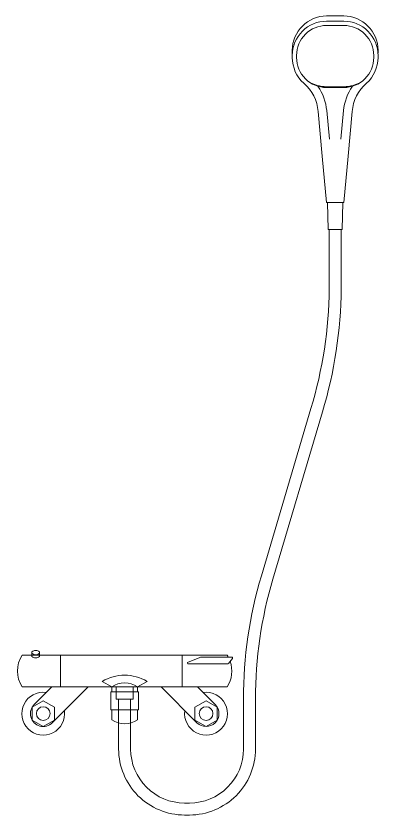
# Model space of a CAD drawing. Header units: millimetres. Extents: x 0 to 1313252738, y -131 to 560100888.
# Drawn here: x 1312627976 to 1312628398, y 560067548 to 560068481 of the extents above; entities that cross this region are included whole.
import ezdxf

# ---------------------------------------------------------------- set-up
doc = ezdxf.new("R2010")
doc.units = ezdxf.units.MM
doc.layers.get('0').update_dxf_attribs({"lineweight": 0})
doc.layers.add('003間仕切り', color=7, linetype='Continuous', lineweight=13)

# ---------------------------------------------------------------- blocks, each defined once
blk = doc.blocks.new('シャワー（CAD素材.com）6')
for p, q in [((228.47, 496.71), (242.47, 496.71)), ((-63.54, -37), (-43.54, -37)), ((-25.1, -37), (-36.21, -30.61)), ((-25.1, -37), (4.9, -37)), ((4.9, -37), (16, -30.61))]:
    blk.add_line(p, q)
at = {"color": 0, "linetype": 'ByBlock', "lineweight": -2}
for points in [[(185.51, 701.78, -0.011142), (185.47, 703.56), (185.47, 706.06, -0.414214), (225.47, 746.06), (245.47, 746.06, -0.414214), (285.47, 706.06), (285.47, 703.56, -0.011142), (285.43, 701.78, -0.011142)], [(266.62, 669.61, -0.140179), (245.47, 663.56), (225.47, 663.56, -0.140179), (204.32, 669.61)], [(228.69, 602.27), (225.63, 635.55, 0.128046), (215.36, 663.99)], [(255.58, 663.99, 0.128046), (245.31, 635.55), (242.25, 602.27)], [(242.47, 496.71), (242.47, 427.87, -0.072023), (220.58, 283.92), (162.77, 88.72, 0.072098), (142.48, -51.26), (142.48, -109.56, -0.414214), (65.48, -186.56), (59.9, -186.56, -0.414214), (-17.1, -109.56), (-17.1, -51.51)], [(228.47, 496.71), (228.47, 427.92, -0.072022), (207.17, 287.94), (149.35, 92.7, 0.072098), (128.48, -51.26), (128.48, -109.56, -0.414214), (65.48, -172.56), (59.9, -172.56, -0.414214), (-3.1, -109.56), (-3.1, -51.51)], [(113, -7.17, -0.226681), (109.58, -37), (4.9, -37, 0.317447), (-25.1, -37), (-129.78, -37, -0.287632), (-129.78, 0), (-118.2, 0)], [(110.83, -2.16, 0.017931), (109.58, 0), (-109.58, 0)], [(-95.07, -37), (-115.71, -57.64, 1), (-94.49, -78.85), (-52.64, -37)], [(74.87, -37), (95.51, -57.64, -1), (74.29, -78.85), (32.44, -37)], [(4.9, -63.81), (4.9, -75.48, -0.299693), (-25.1, -75.48), (-25.1, -63.81)]]:
    blk.add_lwpolyline(points, format="xyb", dxfattribs=at)
for points in [[(255.27, 634.64), (250.47, 582.5), (245.47, 528.25), (225.47, 528.25), (220.47, 582.5), (215.67, 634.64, 0.191117), (198.98, 667.52, -0.215017), (185.47, 697.5), (185.47, 700, -0.414214), (225.47, 740), (245.47, 740, -0.414214), (285.47, 700), (285.47, 697.5, -0.215017), (271.95, 667.52, 0.191117)], [(190.47, 700, -0.414214), (225.47, 735), (245.47, 735, -0.414214), (280.47, 700), (280.47, 697.5, -0.414214), (245.47, 662.5), (225.47, 662.5, -0.414214), (190.47, 697.5)], [(-109.58, -1.44), (-109.58, 3.72, 0.421107), (-118.2, 3.72), (-118.2, -1.44, 0.421107)], [(111.02, -9.8), (115.57, -3.76, 0.618767), (114.77, -2.16), (78.65, -2.16, 0.099529), (78.27, -2.24), (63.86, -8.28, 0.818961), (64.25, -10.2), (110.22, -10.2, 0.235508)]]:
    blk.add_lwpolyline(points, format="xyb", close=True, dxfattribs=at)
for points in [[(244.47, 528.25), (243.47, 496.71), (227.47, 496.71), (226.47, 528.25)], [(-85.1, -37), (-85.1, 0)], [(56.89, 0), (56.89, -37)], [(-25.1, -42.68), (-25.1, -37)], [(-20.1, -37), (-20.1, -51.51), (-0.1, -51.51), (-0.1, -37)], [(4.9, -37), (4.9, -42.68)]]:
    blk.add_lwpolyline(points, dxfattribs=at)
for points in [[(-26.1, -42.68), (5.9, -42.68), (5.9, -63.81), (-26.1, -63.81)], [(-105.1, -53.24), (-118.09, -60.74), (-118.09, -75.74), (-105.1, -83.24), (-92.11, -75.74), (-92.11, -60.74)], [(84.9, -53.24), (97.89, -60.74), (97.89, -75.74), (84.9, -83.24), (71.91, -75.74), (71.91, -60.74)]]:
    blk.add_lwpolyline(points, close=True, dxfattribs=at)
for centre in [(-105.1, -68.24), (84.9, -68.24)]:
    blk.add_circle(centre, 8, dxfattribs=at)
for centre, radius, start, end in [((-113.89, 6.38), 6.03, 224.32741, 315.67259), ((-105.1, -68.24), 25, 81.8699, 8.1301), ((84.9, -68.24), 25, 171.8699, 98.1301)]:
    blk.add_arc(centre, radius, start, end, dxfattribs=at)
blk.add_arc((-10.1, -73.91), 50.56, 58.91439, 121.08561)

msp = doc.modelspace()

# ---------------------------------------------------------------- linework, layer by layer
at = {"layer": '003間仕切り'}
msp.add_line((1312627983.21, 560067734.87), (1312628222.568, 560067734.87), dxfattribs=at)

# ---------------------------------------------------------------- block references
msp.add_blockref('シャワー（CAD素材.com）6', (1312628112.99, 560067734.87))

doc.saveas('drawing.dxf')
